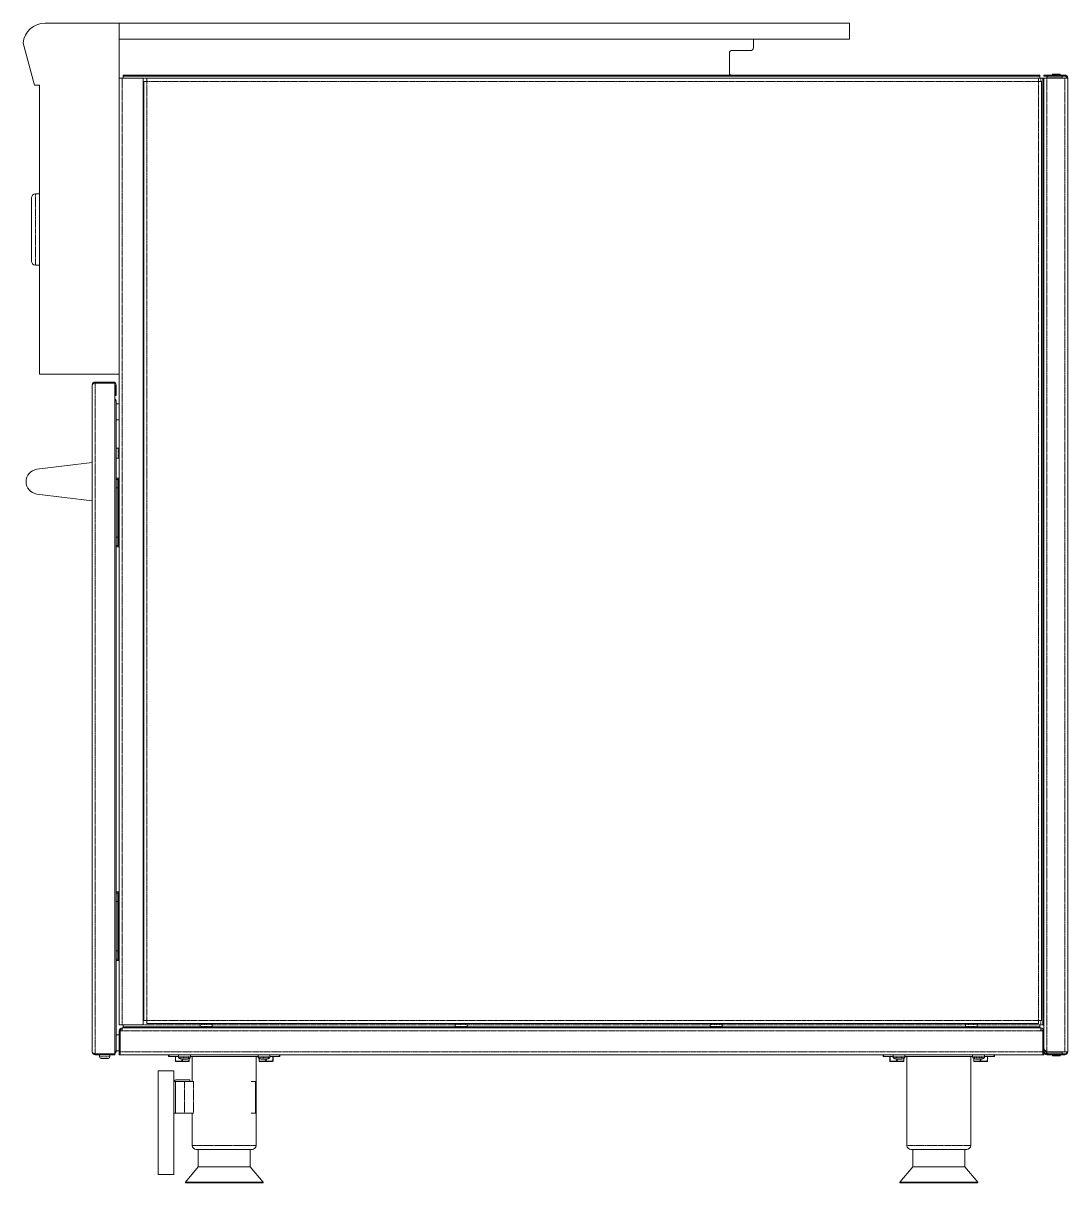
# Model space of a CAD drawing. Header units: millimetres. Extents: x 27602 to 523849, y 322139 to 568360.
# Drawn here: x 382065 to 414824, y 494781 to 531140 of the extents above; entities that cross this region are included whole.
import ezdxf

# ---------------------------------------------------------------- set-up
doc = ezdxf.new("R2010")
doc.units = ezdxf.units.MM
doc.linetypes.add('PHANTOM', pattern=[20, 10, -2, 2, -2, 2, -2])

msp = doc.modelspace()

# ---------------------------------------------------------------- linework, layer by layer
at = {"color": 7, "lineweight": 13, "ltscale": 0.03937}
for p, q in [((382749, 531140), (385074, 531140)), ((385074, 531140), (407982, 531140)), ((385074, 520017), (385074, 531140)), ((385074, 531140), (385074, 529421)), ((386074, 531140), (404810, 531140)), ((386074, 531140), (404810, 531140)), ((386074, 531140), (404810, 531140)), ((386074, 531140), (404810, 531140)), ((386074, 531140), (392086, 531140)), ((386074, 531140), (390889, 531140)), ((386074, 531140), (390303, 531140)), ((386074, 531140), (390122, 531140)), ((386074, 531140), (390303, 531140)), ((386074, 531140), (390890, 531140)), ((386074, 531140), (392088, 531140)), ((386074, 531140), (404810, 531140)), ((386074, 531140), (404810, 531140)), ((390889, 531140), (392086, 531140)), ((390934, 531140), (399934, 531140)), ((391149, 531140), (399719, 531140)), ((391150, 531140), (399719, 531140)), ((391408, 531140), (392835, 531140)), ((391872, 531140), (398997, 531140)), ((391873, 531140), (398996, 531140)), ((392086, 531140), (395434, 531140)), ((392835, 531140), (395434, 531140)), ((393634, 531140), (397235, 531140)), ((393638, 531140), (397231, 531140)), ((395434, 531140), (398034, 531140)), ((395434, 531140), (398783, 531140)), ((398034, 531140), (399460, 531140)), ((398781, 531140), (404810, 531140)), ((398783, 531140), (399980, 531140)), ((398783, 531140), (404810, 531140)), ((399979, 531140), (404810, 531140)), ((399980, 531140), (404810, 531140)), ((400566, 531140), (404810, 531140)), ((400566, 531140), (404810, 531140)), ((400747, 531140), (404810, 531140)), ((382417, 529202), (382065, 530518)), ((385074, 530640), (385074, 529421)), ((385074, 530640), (407982, 530640)), ((385074, 499735), (385074, 529421)), ((413949, 529515), (385324, 529515)), ((385324, 529480), (413949, 529480)), ((385824, 529421), (385824, 499735)), ((413904, 529412), (385946, 529412)), ((414038, 499735), (414038, 529421)), ((414074, 499735), (414074, 529421)), ((414074, 529421), (414074, 499001)), ((414824, 529421), (414824, 498889)), ((382574, 520140), (382574, 529202)), ((385850, 529316), (385850, 499873)), ((414000, 499873), (414000, 529316)), ((382324, 524671), (382324, 525660)), ((382324, 523682), (382324, 524671)), ((385074, 520140), (382574, 520140)), ((384231, 498889), (384231, 519795)), ((384934, 519854), (384934, 498830)), ((384981, 519298), (384981, 498908)), ((382496, 517152), (384231, 517365)), ((384231, 516165), (382496, 516378)), ((384981, 515026), (384981, 516568)), ((385029, 515026), (385029, 516568)), ((385040, 515105), (385040, 516489)), ((385040, 516489), (385040, 515105)), ((384981, 502059), (384981, 503601)), ((385029, 502059), (385029, 503601)), ((385040, 502139), (385040, 503523)), ((385040, 503523), (385040, 502139)), ((385169, 499640), (413979, 499640)), ((413949, 499676), (385324, 499676)), ((385324, 499640), (413949, 499640)), ((385946, 499777), (413904, 499777)), ((385110, 498794), (414038, 498794)), ((389430, 498746), (387308, 498746)), ((389368, 495951), (389368, 498746)), ((411839, 498746), (409717, 498746)), ((409779, 495951), (409779, 498746)), ((411779, 495951), (411779, 498746)), ((386293, 498289), (386293, 495039)), ((386793, 498289), (386793, 495039)), ((386793, 496960), (386793, 497960)), ((386845, 496960), (386845, 497960)), ((386845, 496960), (386845, 497960)), ((389345, 496960), (389345, 497960)), ((389360, 496960), (389360, 497960)), ((387368, 495951), (387368, 496960)), ((387493, 495826), (388368, 495826)), ((388376, 495826), (389243, 495826)), ((409904, 495826), (410779, 495826)), ((410787, 495826), (411654, 495826)), ((387556, 495281), (388368, 495281)), ((388368, 495281), (389181, 495281)), ((409966, 495281), (410779, 495281)), ((410779, 495281), (411591, 495281)), ((387150, 494797), (389587, 494797)), ((389587, 494781), (387150, 494781)), ((409560, 494797), (411998, 494797)), ((411998, 494781), (409560, 494781))]:
    msp.add_line(p, q, dxfattribs=at)
at = {"color": 7, "lineweight": 13, "ltscale": 0.00452}
for p, q in [((390122, 531140), (390303, 531140)), ((400566, 531140), (400747, 531140))]:
    msp.add_line(p, q, dxfattribs=at)
at = {"color": 7, "lineweight": 13, "ltscale": 0.014646}
for p, q in [((390303, 531140), (390889, 531140)), ((399980, 531140), (400566, 531140))]:
    msp.add_line(p, q, dxfattribs=at)
at = {"color": 7, "lineweight": 13, "ltscale": 0.001563}
for p, q in [((390497, 531140), (390559, 531140)), ((400309, 531140), (400372, 531140))]:
    msp.add_line(p, q, dxfattribs=at)
at = {"color": 7, "lineweight": 13, "ltscale": 0.004942}
for p, q in [((390559, 531140), (390757, 531140)), ((400112, 531140), (400309, 531140))]:
    msp.add_line(p, q, dxfattribs=at)
at = {"color": 7, "lineweight": 13, "ltscale": 1.51416e-05}
msp.add_line((390692, 531140), (390692, 531140), dxfattribs=at)
at = {"color": 7, "lineweight": 13, "ltscale": 0.001628}
for p, q in [((390692, 531140), (390757, 531140)), ((390692, 531140), (390758, 531140)), ((400111, 531140), (400176, 531140)), ((400112, 531140), (400177, 531140))]:
    msp.add_line(p, q, dxfattribs=at)
at = {"color": 7, "lineweight": 13, "ltscale": 0.016286}
for p, q in [((390757, 531140), (391408, 531140)), ((399460, 531140), (400112, 531140))]:
    msp.add_line(p, q, dxfattribs=at)
at = {"color": 7, "lineweight": 13, "ltscale": 2.05456e-05}
msp.add_line((391334, 531140), (391333, 531140), dxfattribs=at)
at = {"color": 7, "lineweight": 13, "ltscale": 0.001886}
for p, q in [((391333, 531140), (391408, 531140)), ((399460, 531140), (399536, 531140))]:
    msp.add_line(p, q, dxfattribs=at)
at = {"color": 7, "lineweight": 13, "ltscale": 0.001887}
for p, q in [((391334, 531140), (391410, 531140)), ((399459, 531140), (399535, 531140))]:
    msp.add_line(p, q, dxfattribs=at)
at = {"color": 7, "lineweight": 13, "ltscale": 1.16544e-05}
msp.add_line((392086, 531140), (392086, 531140), dxfattribs=at)
at = {"color": 7, "lineweight": 13, "ltscale": 0.002885}
for p, q in [((392720, 531140), (392835, 531140)), ((398034, 531140), (398149, 531140))]:
    msp.add_line(p, q, dxfattribs=at)
at = {"color": 7, "lineweight": 13, "ltscale": 1.33364e-05}
msp.add_line((392722, 531140), (392722, 531140), dxfattribs=at)
at = {"color": 7, "lineweight": 13, "ltscale": 0.002888}
for p, q in [((392722, 531140), (392838, 531140)), ((398031, 531140), (398147, 531140))]:
    msp.add_line(p, q, dxfattribs=at)
at = {"color": 7, "lineweight": 13, "ltscale": 2.6793e-05}
msp.add_line((392836, 531140), (392835, 531140), dxfattribs=at)
at = {"color": 7, "lineweight": 13, "ltscale": 7.14881e-05}
msp.add_line((393638, 531140), (393635, 531140), dxfattribs=at)
at = {"color": 7, "lineweight": 13, "ltscale": 3.58041e-05}
msp.add_line((397232, 531140), (397231, 531140), dxfattribs=at)
at = {"color": 7, "lineweight": 13, "ltscale": 4.25324e-05}
msp.add_line((398034, 531140), (398032, 531140), dxfattribs=at)
at = {"color": 7, "lineweight": 13, "ltscale": 1.47782e-05}
msp.add_line((398147, 531140), (398147, 531140), dxfattribs=at)
at = {"color": 7, "lineweight": 13, "ltscale": 3.02773e-05}
msp.add_line((398783, 531140), (398782, 531140), dxfattribs=at)
at = {"color": 7, "lineweight": 13, "ltscale": 1.43008e-05}
msp.add_line((400177, 531140), (400176, 531140), dxfattribs=at)
at = {"color": 7, "lineweight": 13, "ltscale": 0.0125}
for p, q in [((407982, 531140), (407982, 530640)), ((386793, 498289), (386293, 498289)), ((386793, 495039), (386293, 495039))]:
    msp.add_line(p, q, dxfattribs=at)
at = {"color": 7, "lineweight": 13, "ltscale": 0.006612}
msp.add_line((404967, 530376), (404967, 530640), dxfattribs=at)
at = {"color": 7, "lineweight": 13, "ltscale": 0.017487}
msp.add_line((404217, 529532), (404217, 530232), dxfattribs=at)
at = {"color": 7, "lineweight": 13, "ltscale": 0.015153}
msp.add_line((404871, 530280), (404265, 530280), dxfattribs=at)
at = {"color": 7, "lineweight": 13, "ltscale": 0.002363}
for p, q in [((385168, 529421), (385074, 529421)), ((414168, 529421), (414074, 529421)), ((385168, 499735), (385074, 499735))]:
    msp.add_line(p, q, dxfattribs=at)
at = {"color": 7, "linetype": 'PHANTOM', "lineweight": 13, "ltscale": 0.03937}
for p, q in [((385168, 499735), (385168, 529421)), ((385199, 529421), (413949, 529421)), ((414168, 529421), (414168, 498889)), ((414729, 529421), (414729, 498889)), ((413904, 529316), (385946, 529316)), ((385946, 529316), (385946, 499873)), ((413904, 499873), (413904, 529316)), ((382449, 525785), (382449, 524671)), ((382449, 524671), (382449, 523557)), ((384326, 498830), (384326, 519854)), ((387613, 499735), (385824, 499735)), ((385946, 499873), (413904, 499873)), ((395613, 499735), (387986, 499735)), ((403613, 499735), (395986, 499735)), ((411613, 499735), (403986, 499735)), ((413949, 499735), (411986, 499735)), ((385169, 499545), (413979, 499545)), ((385110, 498889), (414038, 498889)), ((387120, 496960), (387120, 497960)), ((387402, 496960), (387402, 497960)), ((387368, 495951), (388368, 495951)), ((388377, 495951), (389368, 495951)), ((409779, 495951), (410779, 495951)), ((410788, 495951), (411779, 495951))]:
    msp.add_line(p, q, dxfattribs=at)
at = {"color": 7, "lineweight": 13, "ltscale": 0.016387}
for p, q in [((385824, 529421), (385168, 529421)), ((385168, 499735), (385824, 499735))]:
    msp.add_line(p, q, dxfattribs=at)
at = {"color": 7, "lineweight": 13, "ltscale": 0.000887473}
for p, q in [((385199, 529480), (385199, 529515)), ((385324, 529480), (385324, 529515)), ((413949, 529480), (413949, 529515)), ((414074, 529480), (414074, 529515))]:
    msp.add_line(p, q, dxfattribs=at)
at = {"color": 7, "lineweight": 13, "ltscale": 0.003125}
for p, q in [((385199, 529515), (385324, 529515)), ((385199, 529480), (385324, 529480)), ((382574, 525785), (382449, 525785)), ((382449, 525785), (382574, 525785)), ((382449, 523557), (382574, 523557)), ((385324, 499676), (385199, 499676)), ((385324, 499640), (385199, 499640))]:
    msp.add_line(p, q, dxfattribs=at)
at = {"color": 7, "lineweight": 13, "ltscale": 0.001475}
for p, q in [((385199, 529421), (385199, 529480)), ((413949, 529421), (413949, 529480)), ((413979, 529421), (414038, 529421)), ((385199, 499735), (385199, 499676)), ((413949, 499735), (413949, 499676)), ((413979, 499735), (414038, 499735)), ((385169, 499545), (385110, 499545)), ((414038, 499545), (413979, 499545))]:
    msp.add_line(p, q, dxfattribs=at)
at = {"color": 7, "lineweight": 13, "ltscale": 0.002395}
for p, q in [((385946, 529412), (385946, 529316)), ((413904, 529412), (413904, 529316)), ((385850, 529316), (385946, 529316)), ((414000, 529316), (413904, 529316)), ((385850, 499873), (385946, 499873)), ((385946, 499777), (385946, 499873)), ((413904, 499777), (413904, 499873)), ((414000, 499873), (413904, 499873))]:
    msp.add_line(p, q, dxfattribs=at)
at = {"color": 7, "lineweight": 13, "ltscale": 0.000362486}
msp.add_line((404232, 529532), (404217, 529532), dxfattribs=at)
at = {"color": 7, "lineweight": 13, "ltscale": 0.000425144}
msp.add_line((404232, 529515), (404232, 529532), dxfattribs=at)
at = {"color": 7, "lineweight": 13, "ltscale": 0.000762459}
for p, q in [((413949, 529421), (413979, 529421)), ((413979, 499735), (413949, 499735))]:
    msp.add_line(p, q, dxfattribs=at)
at = {"color": 7, "linetype": 'PHANTOM', "lineweight": 13, "ltscale": 0.00262}
msp.add_line((413979, 529421), (413979, 529316), dxfattribs=at)
at = {"color": 7, "lineweight": 13, "ltscale": 0.000887413}
for p, q in [((414038, 529421), (414074, 529421)), ((414074, 499735), (414038, 499735))]:
    msp.add_line(p, q, dxfattribs=at)
at = {"color": 7, "lineweight": 13, "ltscale": 0.016388}
for p, q in [((414074, 529515), (414729, 529515)), ((414074, 529480), (414729, 529480))]:
    msp.add_line(p, q, dxfattribs=at)
at = {"color": 7, "lineweight": 13, "ltscale": 0.014025}
for p, q in [((414729, 529421), (414168, 529421)), ((414168, 498889), (414729, 498889)), ((414168, 498830), (414729, 498830)), ((414168, 498794), (414729, 498794))]:
    msp.add_line(p, q, dxfattribs=at)
at = {"color": 7, "lineweight": 13, "ltscale": 0.010425}
for p, q in [((414233, 529428), (414650, 529428)), ((414650, 498882), (414233, 498882)), ((414650, 498830), (414233, 498830))]:
    msp.add_line(p, q, dxfattribs=at)
at = {"color": 7, "lineweight": 13, "ltscale": 0.000353593}
for p, q in [((414350, 529545), (414340, 529535)), ((414575, 529545), (414585, 529535))]:
    msp.add_line(p, q, dxfattribs=at)
at = {"color": 7, "lineweight": 13, "ltscale": 0.003062}
for p, q in [((414340, 529535), (414463, 529535)), ((414340, 529530), (414463, 529530)), ((414463, 498779), (414340, 498779)), ((414463, 498774), (414340, 498774))]:
    msp.add_line(p, q, dxfattribs=at)
at = {"color": 7, "lineweight": 13, "ltscale": 0.000124954}
for p, q in [((414340, 529535), (414340, 529530)), ((414585, 529535), (414585, 529530))]:
    msp.add_line(p, q, dxfattribs=at)
at = {"color": 7, "lineweight": 13, "ltscale": 0.000530347}
for p, q in [((414355, 529515), (414340, 529530)), ((414570, 529515), (414585, 529530))]:
    msp.add_line(p, q, dxfattribs=at)
at = {"color": 7, "lineweight": 13, "ltscale": 0.002812}
for p, q in [((414350, 529545), (414463, 529545)), ((414463, 498764), (414350, 498764))]:
    msp.add_line(p, q, dxfattribs=at)
at = {"color": 7, "lineweight": 13, "ltscale": 0.002687}
msp.add_line((414355, 529515), (414463, 529515), dxfattribs=at)
at = {"color": 7, "lineweight": 13, "ltscale": 0.000175056}
for p, q in [((414400, 529428), (414400, 529421)), ((414525, 529428), (414525, 529421))]:
    msp.add_line(p, q, dxfattribs=at)
at = {"color": 7, "lineweight": 13, "ltscale": 0.002813}
for p, q in [((414463, 529545), (414575, 529545)), ((414575, 498764), (414463, 498764))]:
    msp.add_line(p, q, dxfattribs=at)
at = {"color": 7, "lineweight": 13, "ltscale": 0.003063}
for p, q in [((414463, 529535), (414585, 529535)), ((414463, 529530), (414585, 529530)), ((414585, 498779), (414463, 498779)), ((414585, 498774), (414463, 498774))]:
    msp.add_line(p, q, dxfattribs=at)
at = {"color": 7, "lineweight": 13, "ltscale": 0.002688}
msp.add_line((414463, 529515), (414570, 529515), dxfattribs=at)
at = {"color": 7, "lineweight": 13, "ltscale": 0.0013}
for p, q in [((414650, 529428), (414650, 529480)), ((414650, 498830), (414650, 498882))]:
    msp.add_line(p, q, dxfattribs=at)
at = {"color": 7, "lineweight": 13, "ltscale": 0.002362}
for p, q in [((414729, 529421), (414824, 529421)), ((414729, 498889), (414824, 498889))]:
    msp.add_line(p, q, dxfattribs=at)
at = {"color": 7, "lineweight": 13, "ltscale": 0.003913}
msp.add_line((382574, 529202), (382417, 529202), dxfattribs=at)
at = {"color": 7, "linetype": 'PHANTOM', "lineweight": 13, "ltscale": 0.000900028}
msp.add_line((384326, 519854), (384326, 519890), dxfattribs=at)
at = {"color": 7, "lineweight": 13, "ltscale": 0.014}
for p, q in [((384886, 519890), (384326, 519890)), ((384326, 519854), (384886, 519854))]:
    msp.add_line(p, q, dxfattribs=at)
at = {"color": 7, "lineweight": 13, "ltscale": 0.0152}
for p, q in [((384326, 519854), (384934, 519854)), ((384326, 498830), (384934, 498830)), ((384326, 498794), (384934, 498794))]:
    msp.add_line(p, q, dxfattribs=at)
at = {"color": 7, "lineweight": 13, "ltscale": 0.0082}
for p, q in [((384945, 519795), (384945, 519467)), ((384981, 519795), (384981, 519467))]:
    msp.add_line(p, q, dxfattribs=at)
at = {"color": 7, "lineweight": 13, "ltscale": 0.001175}
for p, q in [((384981, 519298), (384934, 519298)), ((384934, 498908), (384981, 498908))]:
    msp.add_line(p, q, dxfattribs=at)
at = {"color": 7, "lineweight": 13, "ltscale": 0.000899968}
for p, q in [((384981, 519467), (384945, 519467)), ((385110, 499545), (385074, 499545)), ((385110, 498794), (385074, 498794))]:
    msp.add_line(p, q, dxfattribs=at)
at = {"color": 7, "lineweight": 13, "ltscale": 7.50258e-05}
msp.add_line((384948, 519355), (384950, 519354), dxfattribs=at)
at = {"color": 7, "lineweight": 13, "ltscale": 0.000123302}
msp.add_line((384981, 519201), (384981, 519196), dxfattribs=at)
at = {"color": 7, "lineweight": 13, "ltscale": 0.002325}
for p, q in [((385074, 519201), (384981, 519201)), ((385074, 518701), (384981, 518701)), ((385074, 499422), (384981, 499422)), ((385074, 498922), (384981, 498922))]:
    msp.add_line(p, q, dxfattribs=at)
at = {"color": 7, "lineweight": 13, "ltscale": 0.012377}
for p, q in [((384981, 519196), (384981, 518701)), ((384981, 499417), (384981, 498922))]:
    msp.add_line(p, q, dxfattribs=at)
at = {"color": 7, "lineweight": 13, "ltscale": 0.007975}
msp.add_line((384981, 517498), (384981, 517817), dxfattribs=at)
at = {"color": 7, "lineweight": 13, "ltscale": 0.00165}
for p, q in [((384981, 517817), (385047, 517817)), ((384981, 517498), (385047, 517498)), ((384461, 498794), (384461, 498728)), ((384780, 498794), (384780, 498728))]:
    msp.add_line(p, q, dxfattribs=at)
at = {"color": 7, "linetype": 'PHANTOM', "lineweight": 13, "ltscale": 0.007975}
for p, q in [((385047, 517498), (385047, 517817)), ((384461, 498728), (384780, 498728))]:
    msp.add_line(p, q, dxfattribs=at)
at = {"color": 7, "lineweight": 13, "ltscale": 0.000936794}
for p, q in [((384981, 516872), (384981, 516835)), ((384981, 516835), (384981, 516872))]:
    msp.add_line(p, q, dxfattribs=at)
at = {"color": 7, "lineweight": 13, "ltscale": 0.001488}
for p, q in [((385040, 516872), (384981, 516872)), ((385040, 516872), (384981, 516872)), ((384981, 516872), (385040, 516872)), ((385040, 514722), (384981, 514722)), ((384981, 514722), (385040, 514722)), ((385040, 503906), (384981, 503906)), ((385040, 503906), (384981, 503906)), ((384981, 503906), (385040, 503906)), ((385040, 501756), (384981, 501756)), ((384981, 501756), (385040, 501756))]:
    msp.add_line(p, q, dxfattribs=at)
at = {"color": 7, "lineweight": 13, "ltscale": 3.8177e-05}
for p, q in [((384981, 516836), (384981, 516835)), ((384981, 514760), (384981, 514758))]:
    msp.add_line(p, q, dxfattribs=at)
at = {"color": 7, "lineweight": 13, "ltscale": 0.001265}
for p, q in [((384981, 516835), (384981, 516784)), ((385029, 516835), (385029, 516784)), ((384981, 503868), (384981, 503817)), ((385029, 503868), (385029, 503817))]:
    msp.add_line(p, q, dxfattribs=at)
at = {"color": 7, "lineweight": 13, "ltscale": 0.0012}
for p, q in [((384981, 516835), (385029, 516835)), ((385029, 516568), (384981, 516568)), ((385029, 515026), (384981, 515026)), ((384981, 514760), (385029, 514760)), ((384981, 503868), (385029, 503868)), ((385029, 503601), (384981, 503601)), ((385029, 502059), (384981, 502059)), ((384981, 501793), (385029, 501793)), ((386618, 498794), (386618, 498746)), ((390118, 498794), (390118, 498746)), ((409029, 498794), (409029, 498746)), ((412529, 498794), (412529, 498746))]:
    msp.add_line(p, q, dxfattribs=at)
at = {"color": 7, "lineweight": 13, "ltscale": 0.005398}
for p, q in [((384981, 516784), (384981, 516568)), ((385029, 516784), (385029, 516568)), ((384981, 503817), (384981, 503601)), ((385029, 503817), (385029, 503601))]:
    msp.add_line(p, q, dxfattribs=at)
at = {"color": 7, "lineweight": 13, "ltscale": 0.007801}
for p, q in [((385029, 516804), (385029, 516492)), ((385029, 515105), (385029, 514793)), ((385029, 503838), (385029, 503526)), ((385029, 502139), (385029, 501827))]:
    msp.add_line(p, q, dxfattribs=at)
at = {"color": 7, "lineweight": 13, "ltscale": 0.000903753}
for p, q in [((385029, 516804), (385065, 516804)), ((385029, 516489), (385065, 516489)), ((385029, 515105), (385065, 515105)), ((385029, 514790), (385065, 514790)), ((385029, 503838), (385065, 503838)), ((385029, 503523), (385065, 503523)), ((385029, 502139), (385065, 502139)), ((385029, 501824), (385065, 501824))]:
    msp.add_line(p, q, dxfattribs=at)
at = {"color": 7, "lineweight": 13, "ltscale": 0.001712}
for p, q in [((385040, 516872), (385040, 516804)), ((385040, 516872), (385040, 516804)), ((385040, 503906), (385040, 503838)), ((385040, 503906), (385040, 503838))]:
    msp.add_line(p, q, dxfattribs=at)
at = {"color": 7, "lineweight": 13, "ltscale": 0.003179}
for p, q in [((385065, 516804), (385065, 516677)), ((385065, 515105), (385065, 514978)), ((385065, 503838), (385065, 503711)), ((385065, 502139), (385065, 502012))]:
    msp.add_line(p, q, dxfattribs=at)
at = {"color": 7, "lineweight": 13, "ltscale": 0.004622}
for p, q in [((385065, 516677), (385065, 516492)), ((385065, 514978), (385065, 514793)), ((385065, 503711), (385065, 503526)), ((385065, 502012), (385065, 501827))]:
    msp.add_line(p, q, dxfattribs=at)
at = {"color": 7, "lineweight": 13, "ltscale": 7.36807e-05}
for p, q in [((385029, 516492), (385029, 516489)), ((385065, 516489), (385065, 516492)), ((385029, 514793), (385029, 514790)), ((385065, 514790), (385065, 514793))]:
    msp.add_line(p, q, dxfattribs=at)
at = {"color": 7, "lineweight": 13, "ltscale": 0.006663}
for p, q in [((384981, 515026), (384981, 514760)), ((385029, 515026), (385029, 514760)), ((384981, 502059), (384981, 501793)), ((385029, 502059), (385029, 501793))]:
    msp.add_line(p, q, dxfattribs=at)
at = {"color": 7, "lineweight": 13, "ltscale": 0.000936974}
msp.add_line((384981, 514760), (384981, 514722), dxfattribs=at)
at = {"color": 7, "lineweight": 13, "ltscale": 0.000937124}
msp.add_line((384981, 514722), (384981, 514760), dxfattribs=at)
at = {"color": 7, "lineweight": 13, "ltscale": 0.001688}
for p, q in [((385040, 514790), (385040, 514722)), ((385040, 514790), (385040, 514722)), ((385040, 501824), (385040, 501756))]:
    msp.add_line(p, q, dxfattribs=at)
at = {"color": 7, "lineweight": 13, "ltscale": 0.000962498}
msp.add_line((384981, 503906), (384981, 503868), dxfattribs=at)
at = {"color": 7, "lineweight": 13, "ltscale": 0.00096249}
msp.add_line((384981, 503868), (384981, 503906), dxfattribs=at)
at = {"color": 7, "lineweight": 13, "ltscale": 6.28148e-05}
msp.add_line((384981, 503870), (384981, 503868), dxfattribs=at)
at = {"color": 7, "lineweight": 13, "ltscale": 7.36882e-05}
for p, q in [((385029, 503526), (385029, 503523)), ((385065, 503523), (385065, 503526)), ((385029, 501827), (385029, 501824)), ((385065, 501824), (385065, 501827))]:
    msp.add_line(p, q, dxfattribs=at)
at = {"color": 7, "lineweight": 13, "ltscale": 0.000912505}
msp.add_line((384981, 501793), (384981, 501756), dxfattribs=at)
at = {"color": 7, "lineweight": 13, "ltscale": 0.000912497}
msp.add_line((384981, 501756), (384981, 501793), dxfattribs=at)
at = {"color": 7, "lineweight": 13, "ltscale": 1.25292e-05}
msp.add_line((384981, 501793), (384981, 501792), dxfattribs=at)
at = {"color": 7, "lineweight": 13, "ltscale": 0.001687}
msp.add_line((385040, 501824), (385040, 501756), dxfattribs=at)
at = {"color": 7, "lineweight": 13, "ltscale": 0.002375}
for p, q in [((385169, 499545), (385169, 499640)), ((413979, 499545), (413979, 499640)), ((385110, 498794), (385110, 498889))]:
    msp.add_line(p, q, dxfattribs=at)
at = {"color": 7, "lineweight": 13, "ltscale": 0.000887503}
for p, q in [((385199, 499676), (385199, 499640)), ((385324, 499676), (385324, 499640)), ((413949, 499676), (413949, 499640))]:
    msp.add_line(p, q, dxfattribs=at)
at = {"color": 7, "linetype": 'PHANTOM', "lineweight": 13, "ltscale": 0.009325}
for p, q in [((387613, 499742), (387986, 499742)), ((387613, 499681), (387986, 499681)), ((395613, 499742), (395986, 499742)), ((395613, 499681), (395986, 499681)), ((403613, 499742), (403986, 499742)), ((403613, 499681), (403986, 499681)), ((411613, 499742), (411986, 499742)), ((411613, 499681), (411986, 499681)), ((387308, 498789), (386935, 498789)), ((387308, 498728), (386935, 498728)), ((389803, 498789), (389430, 498789)), ((389803, 498728), (389430, 498728)), ((409717, 498789), (409344, 498789)), ((409717, 498728), (409344, 498728)), ((412212, 498789), (411839, 498789)), ((412212, 498728), (411839, 498728))]:
    msp.add_line(p, q, dxfattribs=at)
at = {"color": 7, "lineweight": 13, "ltscale": 0.001537}
for p, q in [((387613, 499742), (387613, 499681)), ((387986, 499742), (387986, 499681)), ((395613, 499742), (395613, 499681)), ((395986, 499742), (395986, 499681)), ((403613, 499742), (403613, 499681)), ((403986, 499742), (403986, 499681)), ((411613, 499742), (411613, 499681)), ((411986, 499742), (411986, 499681)), ((386935, 498728), (386935, 498789)), ((387308, 498728), (387308, 498789)), ((389430, 498728), (389430, 498789)), ((389803, 498728), (389803, 498789)), ((409344, 498728), (409344, 498789)), ((409717, 498728), (409717, 498789)), ((411839, 498728), (411839, 498789)), ((412212, 498728), (412212, 498789))]:
    msp.add_line(p, q, dxfattribs=at)
at = {"color": 7, "lineweight": 13, "ltscale": 0.009075}
for p, q in [((387618, 499676), (387981, 499676)), ((395618, 499676), (395981, 499676)), ((403618, 499676), (403981, 499676)), ((411618, 499676), (411981, 499676))]:
    msp.add_line(p, q, dxfattribs=at)
at = {"color": 7, "linetype": 'PHANTOM', "lineweight": 13, "ltscale": 0.008728}
for p, q in [((387625, 499773), (387974, 499773)), ((395625, 499773), (395974, 499773)), ((403625, 499773), (403974, 499773)), ((411625, 499773), (411974, 499773)), ((387296, 498698), (386947, 498698)), ((389791, 498698), (389442, 498698)), ((409705, 498698), (409356, 498698)), ((412200, 498698), (411851, 498698))]:
    msp.add_line(p, q, dxfattribs=at)
at = {"color": 7, "linetype": 'PHANTOM', "lineweight": 13, "ltscale": 0.003445}
msp.add_line((413979, 499873), (413979, 499735), dxfattribs=at)
at = {"color": 7, "lineweight": 13, "ltscale": 0.000123294}
msp.add_line((384981, 499422), (384981, 499417), dxfattribs=at)
at = {"color": 7, "lineweight": 13, "ltscale": 0.018775}
for p, q in [((385074, 498794), (385074, 499545)), ((414038, 498794), (414038, 499545)), ((414074, 498794), (414074, 499545))]:
    msp.add_line(p, q, dxfattribs=at)
at = {"color": 7, "lineweight": 13, "ltscale": 0.0164}
for p, q in [((385110, 499545), (385110, 498889)), ((414038, 499545), (414038, 498889))]:
    msp.add_line(p, q, dxfattribs=at)
at = {"color": 7, "lineweight": 13, "ltscale": 0.000899908}
for p, q in [((414074, 499545), (414038, 499545)), ((414074, 498794), (414038, 498794))]:
    msp.add_line(p, q, dxfattribs=at)
at = {"color": 7, "lineweight": 13, "ltscale": 0.002807}
msp.add_line((414074, 498889), (414074, 499001), dxfattribs=at)
at = {"color": 7, "lineweight": 13, "ltscale": 0.000887533}
msp.add_line((414109, 498889), (414074, 498889), dxfattribs=at)
at = {"color": 7, "lineweight": 13, "ltscale": 0.001205}
msp.add_line((414109, 498889), (414109, 498937), dxfattribs=at)
at = {"color": 7, "lineweight": 13, "ltscale": 0.000174965}
for p, q in [((414400, 498882), (414400, 498889)), ((414525, 498882), (414525, 498889))]:
    msp.add_line(p, q, dxfattribs=at)
at = {"color": 7, "lineweight": 13, "ltscale": 4.19323e-05}
msp.add_line((384324, 498830), (384326, 498830), dxfattribs=at)
at = {"color": 7, "linetype": 'PHANTOM', "lineweight": 13, "ltscale": 0.000899998}
msp.add_line((384326, 498830), (384326, 498794), dxfattribs=at)
at = {"color": 7, "lineweight": 13, "ltscale": 0.005475}
msp.add_line((384511, 498678), (384730, 498678), dxfattribs=at)
at = {"color": 7, "lineweight": 13, "ltscale": 0.000899998}
msp.add_line((384934, 498794), (384934, 498830), dxfattribs=at)
at = {"color": 7, "lineweight": 13, "ltscale": 0.000523575}
msp.add_line((385110, 498794), (385110, 498815), dxfattribs=at)
at = {"color": 7, "lineweight": 13, "ltscale": 0.000749963}
for p, q in [((386618, 498746), (386648, 498746)), ((412499, 498746), (412529, 498746))]:
    msp.add_line(p, q, dxfattribs=at)
at = {"color": 7, "linetype": 'PHANTOM', "lineweight": 13, "ltscale": 0.0012}
for p, q in [((386648, 498794), (386648, 498746)), ((390088, 498794), (390088, 498746)), ((409059, 498794), (409059, 498746)), ((412499, 498794), (412499, 498746))]:
    msp.add_line(p, q, dxfattribs=at)
at = {"color": 7, "lineweight": 13, "ltscale": 0.007175}
msp.add_line((386935, 498746), (386648, 498746), dxfattribs=at)
at = {"color": 7, "lineweight": 13, "ltscale": 0.00341}
for p, q in [((386837, 498610), (386837, 498746)), ((386841, 498746), (386841, 498610)), ((389895, 498610), (389895, 498746)), ((389899, 498746), (389899, 498610)), ((409247, 498610), (409247, 498746)), ((409251, 498746), (409251, 498610)), ((412306, 498610), (412306, 498746)), ((412310, 498746), (412310, 498610))]:
    msp.add_line(p, q, dxfattribs=at)
at = {"color": 7, "lineweight": 13, "ltscale": 0.000368419}
for p, q in [((386837, 498595), (386837, 498610)), ((387274, 498610), (387274, 498595)), ((389462, 498595), (389462, 498610)), ((389899, 498610), (389899, 498595)), ((409247, 498595), (409247, 498610)), ((409685, 498610), (409685, 498595)), ((411872, 498595), (411872, 498610)), ((412310, 498610), (412310, 498595))]:
    msp.add_line(p, q, dxfattribs=at)
at = {"color": 7, "lineweight": 13, "ltscale": 9.8281e-05}
for p, q in [((386841, 498610), (386837, 498610)), ((387055, 498610), (387051, 498610)), ((387059, 498610), (387055, 498610)), ((389466, 498610), (389462, 498610)), ((389680, 498610), (389676, 498610)), ((389684, 498610), (389680, 498610)), ((389899, 498610), (389895, 498610)), ((409251, 498610), (409247, 498610)), ((409466, 498610), (409462, 498610)), ((409470, 498610), (409466, 498610)), ((409685, 498610), (409681, 498610)), ((411876, 498610), (411872, 498610)), ((412091, 498610), (412087, 498610)), ((412095, 498610), (412091, 498610)), ((412310, 498610), (412306, 498610))]:
    msp.add_line(p, q, dxfattribs=at)
at = {"color": 7, "lineweight": 13, "ltscale": 0.000301665}
for p, q in [((386848, 498590), (386837, 498595)), ((387263, 498590), (387274, 498595)), ((389473, 498590), (389462, 498595))]:
    msp.add_line(p, q, dxfattribs=at)
at = {"color": 7, "lineweight": 13, "ltscale": 0.005195}
for p, q in [((387055, 498590), (386848, 498590)), ((387263, 498590), (387055, 498590)), ((389680, 498590), (389473, 498590)), ((389888, 498590), (389680, 498590)), ((409466, 498590), (409258, 498590)), ((409674, 498590), (409466, 498590)), ((412091, 498590), (411883, 498590)), ((412299, 498590), (412091, 498590))]:
    msp.add_line(p, q, dxfattribs=at)
at = {"color": 7, "lineweight": 13, "ltscale": 0.000305176}
for p, q in [((387043, 498661), (387031, 498661)), ((389708, 498661), (389696, 498661)), ((409452, 498661), (409440, 498661)), ((411947, 498661), (411935, 498661)), ((412117, 498661), (412105, 498661))]:
    msp.add_line(p, q, dxfattribs=at)
at = {"color": 7, "lineweight": 13, "ltscale": 0.001973}
for p, q in [((387122, 498661), (387043, 498661)), ((387201, 498661), (387122, 498661)), ((389617, 498661), (389538, 498661)), ((389696, 498661), (389617, 498661)), ((409531, 498661), (409452, 498661)), ((409610, 498661), (409531, 498661)), ((412026, 498661), (411947, 498661)), ((412105, 498661), (412026, 498661))]:
    msp.add_line(p, q, dxfattribs=at)
at = {"color": 7, "lineweight": 13, "ltscale": 0.001285}
for p, q in [((387051, 498610), (387051, 498661)), ((387059, 498661), (387059, 498610)), ((389676, 498610), (389676, 498661)), ((389684, 498661), (389684, 498610)), ((409462, 498610), (409462, 498661)), ((409470, 498661), (409470, 498610)), ((412087, 498610), (412087, 498661)), ((412095, 498661), (412095, 498610))]:
    msp.add_line(p, q, dxfattribs=at)
at = {"color": 7, "lineweight": 13, "ltscale": 0.000305236}
for p, q in [((387213, 498661), (387201, 498661)), ((389538, 498661), (389526, 498661))]:
    msp.add_line(p, q, dxfattribs=at)
at = {"color": 7, "lineweight": 13, "ltscale": 0.001669}
msp.add_line((387270, 498610), (387270, 498677), dxfattribs=at)
at = {"color": 7, "lineweight": 13, "ltscale": 9.83411e-05}
msp.add_line((387274, 498610), (387270, 498610), dxfattribs=at)
at = {"color": 7, "lineweight": 13, "ltscale": 0.001729}
msp.add_line((387274, 498679), (387274, 498610), dxfattribs=at)
at = {"color": 7, "lineweight": 13, "ltscale": 0.01965}
msp.add_line((387368, 497960), (387368, 498746), dxfattribs=at)
at = {"color": 7, "lineweight": 13, "ltscale": 0.001778}
msp.add_line((389462, 498610), (389462, 498681), dxfattribs=at)
at = {"color": 7, "lineweight": 13, "ltscale": 0.001714}
msp.add_line((389466, 498679), (389466, 498610), dxfattribs=at)
at = {"color": 7, "lineweight": 13, "ltscale": 0.007125}
msp.add_line((390088, 498746), (389803, 498746), dxfattribs=at)
at = {"color": 7, "lineweight": 13, "ltscale": 0.00030172}
for p, q in [((389888, 498590), (389899, 498595)), ((409258, 498590), (409247, 498595)), ((409674, 498590), (409685, 498595)), ((412299, 498590), (412310, 498595))]:
    msp.add_line(p, q, dxfattribs=at)
at = {"color": 7, "lineweight": 13, "ltscale": 0.000750084}
for p, q in [((390088, 498746), (390118, 498746)), ((409029, 498746), (409059, 498746))]:
    msp.add_line(p, q, dxfattribs=at)
at = {"color": 7, "lineweight": 13, "ltscale": 0.007137}
msp.add_line((409344, 498746), (409059, 498746), dxfattribs=at)
at = {"color": 7, "lineweight": 13, "ltscale": 0.000305296}
msp.add_line((409622, 498661), (409610, 498661), dxfattribs=at)
at = {"color": 7, "lineweight": 13, "ltscale": 0.001691}
for p, q in [((409681, 498610), (409681, 498678)), ((411876, 498678), (411876, 498610))]:
    msp.add_line(p, q, dxfattribs=at)
at = {"color": 7, "lineweight": 13, "ltscale": 0.001753}
for p, q in [((409685, 498680), (409685, 498610)), ((411872, 498610), (411872, 498680))]:
    msp.add_line(p, q, dxfattribs=at)
at = {"color": 7, "lineweight": 13, "ltscale": 0.000301611}
msp.add_line((411883, 498590), (411872, 498595), dxfattribs=at)
at = {"color": 7, "lineweight": 13, "ltscale": 0.007162}
msp.add_line((412499, 498746), (412212, 498746), dxfattribs=at)
at = {"color": 7, "lineweight": 13, "ltscale": 0.00053032}
for p, q in [((414355, 498794), (414340, 498779)), ((414570, 498794), (414585, 498779))]:
    msp.add_line(p, q, dxfattribs=at)
at = {"color": 7, "lineweight": 13, "ltscale": 0.000124999}
for p, q in [((414340, 498774), (414340, 498779)), ((414585, 498774), (414585, 498779))]:
    msp.add_line(p, q, dxfattribs=at)
at = {"color": 7, "lineweight": 13, "ltscale": 0.000353572}
for p, q in [((414350, 498764), (414340, 498774)), ((414575, 498764), (414585, 498774))]:
    msp.add_line(p, q, dxfattribs=at)
at = {"color": 7, "lineweight": 13, "ltscale": 0.00129}
for p, q in [((386793, 497960), (386845, 497960)), ((387293, 497960), (387293, 498012)), ((386793, 496960), (386845, 496960))]:
    msp.add_line(p, q, dxfattribs=at)
at = {"color": 7, "lineweight": 13, "ltscale": 0.004025}
for p, q in [((387006, 497960), (386845, 497960)), ((386845, 496960), (387006, 496960))]:
    msp.add_line(p, q, dxfattribs=at)
at = {"color": 7, "lineweight": 13, "ltscale": 0.010435}
msp.add_line((386876, 498012), (387293, 498012), dxfattribs=at)
at = {"color": 7, "lineweight": 13, "ltscale": 0.002846}
for p, q in [((387120, 497960), (387006, 497960)), ((387006, 496960), (387120, 496960))]:
    msp.add_line(p, q, dxfattribs=at)
at = {"color": 7, "lineweight": 13, "ltscale": 0.007071}
for p, q in [((387402, 497960), (387120, 497960)), ((387402, 496960), (387120, 496960))]:
    msp.add_line(p, q, dxfattribs=at)
at = {"color": 7, "lineweight": 13, "ltscale": 0.003343}
for p, q in [((389345, 497960), (389211, 497960)), ((389345, 496960), (389211, 496960))]:
    msp.add_line(p, q, dxfattribs=at)
at = {"color": 7, "lineweight": 13, "ltscale": 0.000387777}
for p, q in [((389345, 497960), (389360, 497960)), ((389345, 496960), (389360, 496960))]:
    msp.add_line(p, q, dxfattribs=at)
at = {"color": 7, "linetype": 'PHANTOM', "lineweight": 13, "ltscale": 0.000221973}
msp.add_line((388368, 495951), (388377, 495951), dxfattribs=at)
at = {"color": 7, "linetype": 'PHANTOM', "lineweight": 13, "ltscale": 0.000221913}
msp.add_line((410779, 495951), (410788, 495951), dxfattribs=at)
at = {"color": 7, "lineweight": 13, "ltscale": 0.013625}
for p, q in [((387556, 495826), (387556, 495281)), ((389181, 495826), (389181, 495281)), ((409966, 495826), (409966, 495281)), ((411591, 495826), (411591, 495281))]:
    msp.add_line(p, q, dxfattribs=at)
at = {"color": 7, "lineweight": 13, "ltscale": 0.000194219}
msp.add_line((388368, 495826), (388376, 495826), dxfattribs=at)
at = {"color": 7, "lineweight": 13, "ltscale": 0.000194159}
msp.add_line((410779, 495826), (410787, 495826), dxfattribs=at)
at = {"color": 7, "lineweight": 13, "ltscale": 0.0158}
for p, q in [((387556, 495281), (387150, 494797)), ((389181, 495281), (389587, 494797)), ((409966, 495281), (409560, 494797)), ((411591, 495281), (411998, 494797))]:
    msp.add_line(p, q, dxfattribs=at)
at = {"color": 7, "lineweight": 13, "ltscale": 0.000396263}
for p, q in [((387150, 494797), (387150, 494781)), ((389587, 494797), (389587, 494781)), ((409560, 494797), (409560, 494781)), ((411998, 494797), (411998, 494781))]:
    msp.add_line(p, q, dxfattribs=at)
at = {"color": 7, "lineweight": 13, "ltscale": 0.03937}
for points in [[(384231, 519795), (384232, 519804), (384237, 519817), (384243, 519824), (384256, 519835), (384273, 519845), (384294, 519851), (384310, 519854), (384326, 519854)], [(384231, 498889), (384232, 498881), (384237, 498868), (384243, 498860), (384256, 498849), (384273, 498840), (384294, 498834), (384310, 498831), (384326, 498830)], [(414168, 498889), (414140, 498911), (414126, 498922), (414106, 498940), (414094, 498954), (414084, 498969), (414076, 498985), (414074, 499001)], [(386841, 498610), (386886, 498600), (386931, 498596), (386960, 498596), (386989, 498598), (387021, 498603), (387051, 498610)], [(387059, 498610), (387105, 498600), (387150, 498596), (387179, 498596), (387208, 498598), (387239, 498603), (387270, 498610)], [(389466, 498610), (389511, 498600), (389556, 498596), (389585, 498596), (389614, 498598), (389646, 498603), (389676, 498610)], [(389684, 498610), (389730, 498600), (389775, 498596), (389804, 498596), (389833, 498598), (389864, 498603), (389895, 498610)], [(409251, 498610), (409296, 498600), (409342, 498596), (409371, 498596), (409400, 498598), (409431, 498603), (409462, 498610)], [(409470, 498610), (409515, 498600), (409561, 498596), (409590, 498596), (409619, 498598), (409650, 498603), (409681, 498610)], [(411876, 498610), (411921, 498600), (411967, 498596), (411996, 498596), (412025, 498598), (412056, 498603), (412087, 498610)], [(412095, 498610), (412140, 498600), (412186, 498596), (412215, 498596), (412244, 498598), (412275, 498603), (412306, 498610)]]:
    msp.add_lwpolyline(points, dxfattribs=at)
for centre, radius, start, end in [((382749, 530453), 687, 90, 174.5485), ((404265, 530232), 48, 90, 180), ((404871, 530376), 96, 270, 0), ((414233, 529397), 83, 90.3201, 163.1935), ((414233, 529397), 31, 90, 129.272), ((414729, 529421), 94.5, 0, 90), ((414729, 529421), 59, 0, 90), ((382449, 525660), 125, 90, 180), ((382449, 523682), 125, 180, 270), ((384326, 519795), 95, 90, 180), ((384886, 519795), 95, 0, 90), ((384886, 519795), 59, 0, 35.5549), ((384966, 519384), 34, 200.1551, 238), ((384916, 519298), 34, 0, 58), ((384916, 519298), 65, 0, 58), ((385047, 517767), 50, 57.3226, 90), ((385047, 517548), 50, 270, 302.6774), ((382544, 516765), 390, 96.9978, 263.0022), ((385040, 516810), 62.5, 57.6024, 90), ((385040, 516810), 62.5, 57.6031, 89.9996), ((385040, 516810), 62.5, 57.602, 90), ((384871, 516646), 250, 35.7083, 39.0501), ((384871, 516646), 250, 320.9499, 324.2917), ((384871, 514947), 250, 35.7083, 39.0501), ((385040, 514785), 62.5, 270, 302.398), ((385040, 514785), 62.5, 270.0004, 302.3969), ((385040, 514785), 62.5, 270, 302.3976), ((384871, 514947), 250, 320.9499, 324.2917), ((385040, 503844), 62.5, 57.6024, 90), ((385040, 503844), 62.5, 57.6031, 89.9996), ((385040, 503844), 62.5, 57.602, 90), ((384871, 503680), 250, 35.7083, 39.0501), ((384871, 503680), 250, 320.9499, 324.2917), ((384871, 501981), 250, 35.7083, 39.0501), ((385040, 501819), 62.5, 270, 302.398), ((385040, 501819), 62.5, 270.0004, 302.3969), ((385040, 501819), 62.5, 270, 302.3976), ((384871, 501981), 250, 320.9499, 324.2917), ((385169, 499545), 95, 90, 180), ((385169, 499545), 59, 90, 180), ((387658, 499742), 44.3, 136.9492, 180), ((387618, 499681), 5, 180, 270), ((387709, 499695), 114, 133.9667, 136.9492), ((387891, 499695), 114, 43.0508, 46.0333), ((387942, 499742), 44.3, 0, 43.0508), ((387981, 499681), 5, 270, 0), ((395658, 499742), 44.3, 136.9492, 180), ((395618, 499681), 5, 180, 270), ((395709, 499695), 114, 133.9667, 136.9492), ((395891, 499695), 114, 43.0508, 46.0333), ((395942, 499742), 44.3, 0, 43.0508), ((395981, 499681), 5, 270, 0), ((403658, 499742), 44.3, 136.9492, 180), ((403618, 499681), 5, 180, 270), ((403709, 499695), 114, 133.9667, 136.9492), ((403891, 499695), 114, 43.0508, 46.0333), ((403942, 499742), 44.3, 0, 43.0508), ((403981, 499681), 5, 270, 0), ((411658, 499742), 44.3, 136.9492, 180), ((411618, 499681), 5, 180, 270), ((411709, 499695), 114, 133.9667, 136.9492), ((411891, 499695), 114, 43.0508, 46.0333), ((411942, 499742), 44.3, 0, 43.0508), ((411981, 499681), 5, 270, 0), ((413979, 499545), 95, 0, 90), ((413979, 499545), 59, 0, 90), ((384326, 498889), 95, 180, 270), ((384903, 498908), 78, 293.4179, 0), ((384903, 498908), 47, 311.2673, 0), ((414168, 498889), 94.5, 180, 270), ((414168, 498889), 59, 180, 270), ((414233, 498913), 83, 187.211, 270), ((414233, 498913), 31, 230.736, 270), ((414729, 498889), 59, 270, 0), ((414729, 498889), 94.5, 270, 0), ((384511, 498728), 50, 180, 270), ((384730, 498728), 50, 270, 0), ((386940, 498789), 5, 90, 180), ((386980, 498728), 44.3, 180, 223.0508), ((387031, 498776), 114, 223.0508, 270), ((387213, 498776), 114, 270, 316.9492), ((387264, 498728), 44.3, 316.9492, 0), ((387303, 498789), 5, 0, 90), ((389435, 498789), 5, 90, 180), ((389475, 498728), 44.3, 180, 223.0508), ((389526, 498776), 114, 223.0508, 270), ((389708, 498776), 114, 270, 316.9492), ((389759, 498728), 44.3, 316.9492, 0), ((389798, 498789), 5, 0, 90), ((409349, 498789), 5, 90, 180), ((409389, 498728), 44.3, 180, 223.0508), ((409440, 498776), 114, 223.0508, 270), ((409622, 498776), 114, 270, 316.9492), ((409673, 498728), 44.3, 316.9492, 0), ((409712, 498789), 5, 0, 90), ((411844, 498789), 5, 90, 180), ((411884, 498728), 44.3, 180, 223.0508), ((411935, 498776), 114, 223.0508, 270), ((412117, 498776), 114, 270, 316.9492), ((412168, 498728), 44.3, 316.9492, 0), ((412207, 498789), 5, 0, 90), ((386876, 497929), 82.6, 90, 157.9581), ((387493, 495951), 125, 180, 270), ((389243, 495951), 125, 270, 360), ((409904, 495951), 125, 180, 270), ((411654, 495951), 125, 270, 360)]:
    msp.add_arc(centre, radius, start, end, dxfattribs=at)

doc.saveas('drawing.dxf')
